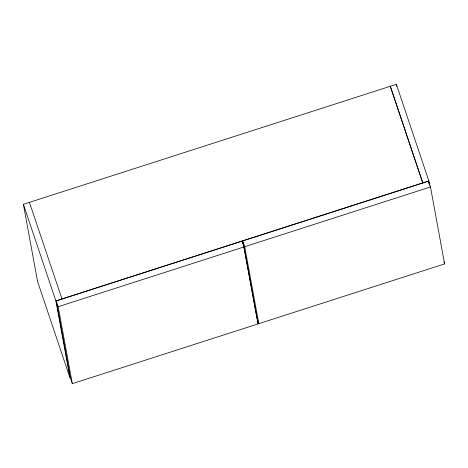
<?xml version="1.0" encoding="UTF-8"?>
<svg xmlns="http://www.w3.org/2000/svg" width="468" height="468" viewBox="0 0 468 468"><rect width="100%" height="100%" fill="white"/><g stroke="black" fill="none" stroke-linecap="round" stroke-linejoin="round"><path stroke-width="0.7" d="M23.4 204.305L55.885 300.906L70.048 378.08L37.563 281.479L23.4 204.305L396.361 84.339L428.846 180.94L429.636 185.229M55.885 300.906L428.846 180.94M56.242 300.906L242.009 241.155L243.963 246.952L258.084 323.909L72.318 383.661L70.37 377.863L56.242 300.906L58.196 306.704L72.318 383.661M242.757 240.915L428.524 181.157L430.478 186.954L444.6 263.911L258.833 323.663L256.885 317.871L242.757 240.915L244.711 246.706L258.833 323.663M243.822 242.839L242.43 243.29L242.009 241.155M58.196 306.704L243.963 246.952M244.711 246.706L430.478 186.954M390.335 86.276L422.82 182.883M390.259 86.305L422.744 182.906M443.951 261.981L444.6 263.911M257.219 321.329L258.084 323.909M29.425 202.369L61.987 298.947M428.524 181.157L429.057 184.035M396.361 84.339L396.753 86.486"/></g></svg>
